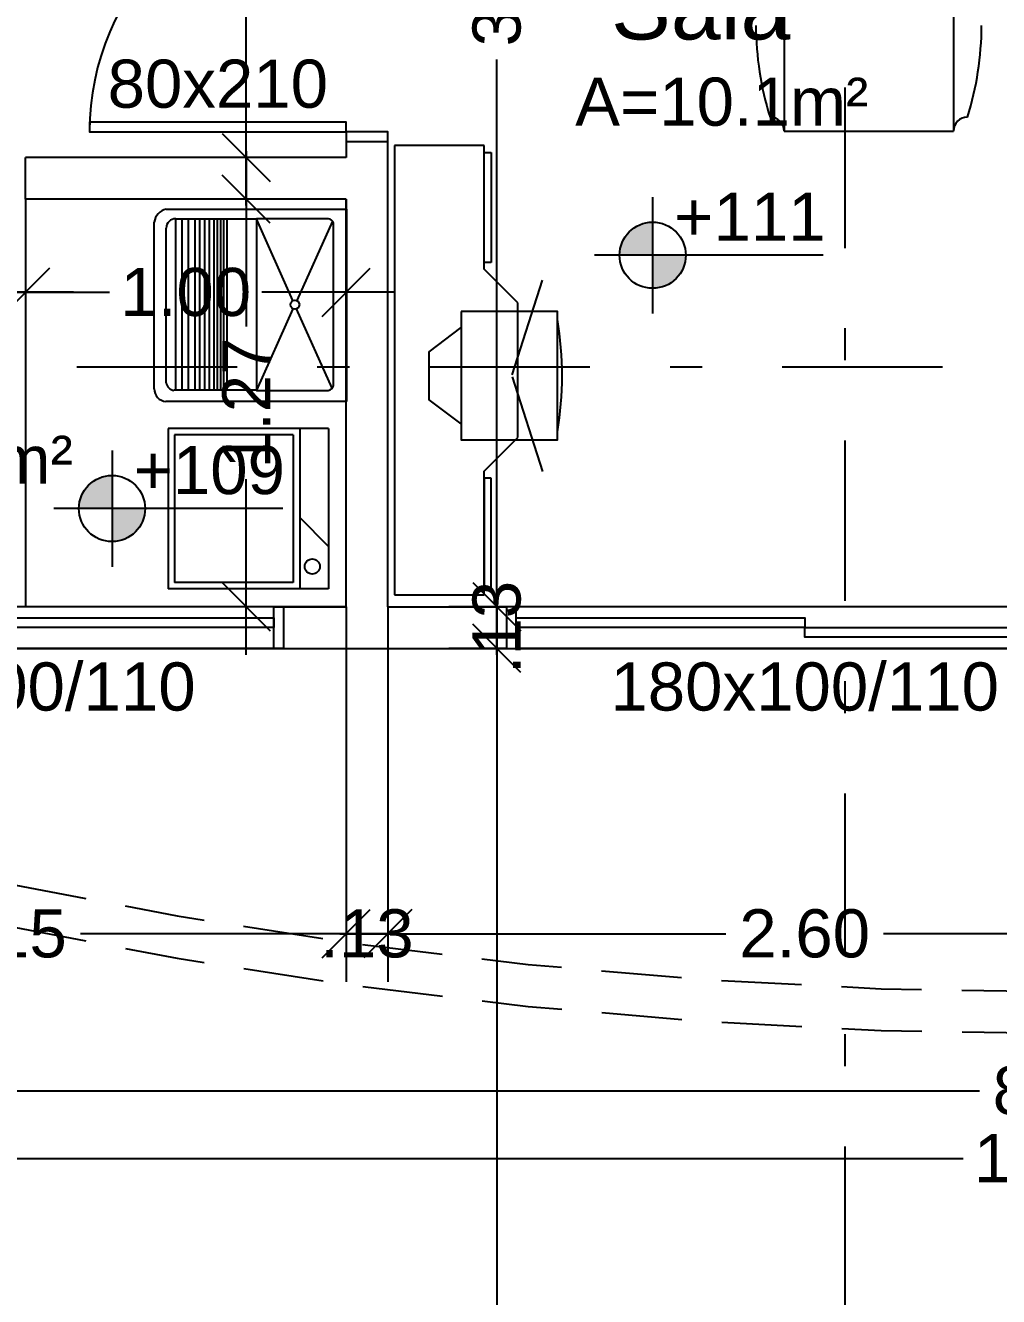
# Model space of a CAD drawing. Extents: x -120 to 1117, y 5 to 675.
# Drawn here: x 18.434 to 21.469, y 79.504 to 83.465 of the extents above; entities that cross this region are included whole.
import ezdxf
from ezdxf.enums import TextEntityAlignment as Align

# ---------------------------------------------------------------- set-up
doc = ezdxf.new("R2010")
doc.units = 0
doc.header["$MEASUREMENT"] = 0
doc.linetypes.add('DASHDOT', pattern=[1, 0.5, -0.25, 0, -0.25])
doc.linetypes.add('HIDDEN', pattern=[0.375, 0.25, -0.125])
doc.layers.get('0').update_dxf_attribs({"linetype": 'CONTINUOUS'})
doc.layers.get('DEFPOINTS').update_dxf_attribs({"linetype": 'CONTINUOUS'})
for name, color, linetype in [('cota', 1, 'CONTINUOUS'), ('janela-porta', 6, 'CONTINUOUS'), ('moveis', 253, 'CONTINUOUS'), ('nivel', 4, 'CONTINUOUS'), ('parede', 2, 'CONTINUOUS'), ('piso', 4, 'CONTINUOUS'), ('projecao', 4, 'HIDDEN'), ('texto', 7, 'CONTINUOUS'), ('vegetacao', 82, 'CONTINUOUS')]:
    doc.layers.add(name, color=color, linetype=linetype)
doc.styles.get("Standard").update_dxf_attribs({"font": 'arial.ttf'})
doc.dimstyles.new('cotass', dxfattribs={"dimtxt": 0.15, "dimasz": 0.15, "dimexe": 0.15, "dimexo": 0, "dimgap": 0.05, "dimtad": 0, "dimzin": 4, "dimdsep": 46, "dimtxsty": 'Standard', "dimblk": 'OBLIQUE', "dimcen": 0, "dimdle": 0.15, "dimclrd": 256, "dimclrt": 4, "dimadec": 0, "dimazin": 1, "dimtfac": 1, "dimtix": 1, "dimtofl": 0, "dimtmove": 0, "dimatfit": 3, "dimldrblk": 'OPEN30', "dimfxl": 0, "dimtolj": 1, "dimtzin": 0, "dimlwd": -1, "dimarcsym": 0})

# ---------------------------------------------------------------- blocks, each defined once
blk = doc.blocks.new('_Oblique')
at = {"color": 0, "linetype": 'ByBlock', "lineweight": -2}
blk.add_line((-0.5, -0.5), (0.5, 0.5), dxfattribs=at)
blk = doc.blocks.new('*D84')
at = {"layer": 'cota', "transparency": 16777216}
for p, q in [((19.9044, 85.7037), (19.9044, 83.8482)), ((19.9044, 81.5037), (19.9044, 83.3592))]:
    blk.add_line(p, q, dxfattribs=at)
at = {"layer": 'cota', "color": 0, "lineweight": -2, "transparency": 16777216}
for p, q in [((20.4743, 85.5537), (19.7544, 85.5537)), ((19.9343, 81.6537), (19.7544, 81.6537))]:
    blk.add_line(p, q, dxfattribs=at)
at = {"layer": 'DEFPOINTS', "color": 0, "transparency": 16777216}
for p in [(20.4743, 85.5537), (19.9044, 81.6537), (19.9343, 81.6537)]:
    blk.add_point(p, dxfattribs=at)
at = {"layer": 'cota', "transparency": 16777216, "xscale": 0.15, "yscale": 0.15, "zscale": 0.15}
for p, rotation in [((19.9044, 85.5537), 90), ((19.9044, 81.6537), 270)]:
    blk.add_blockref('_Oblique', p, dxfattribs=dict(at, rotation=rotation))
at = {"layer": 'cota', "color": 4, "transparency": 16777216, "insert": (19.9044, 83.6037), "char_height": 0.15, "attachment_point": 5, "rotation": 90}
blk.add_mtext('\\A1;3.90', dxfattribs=at)
blk = doc.blocks.new('_Open30')
at = {"color": 0, "linetype": 'ByBlock', "lineweight": -2}
for p, q in [((-1, 0.268), (0, 0)), ((0, 0), (-1, -0.268)), ((0, 0), (-1, 0))]:
    blk.add_line(p, q, dxfattribs=at)
blk = doc.blocks.new('*D85')
at = {"layer": 'cota', "transparency": 16777216}
for p, q in [((19.9044, 81.6537), (19.9044, 81.8037)), ((19.9044, 81.5237), (19.9044, 81.3737))]:
    blk.add_line(p, q, dxfattribs=at)
at = {"layer": 'cota', "color": 0, "lineweight": -2, "transparency": 16777216}
for p, q in [((19.9343, 81.6537), (19.7544, 81.6537)), ((19.9343, 81.5237), (19.7544, 81.5237))]:
    blk.add_line(p, q, dxfattribs=at)
at = {"layer": 'DEFPOINTS', "color": 0, "transparency": 16777216}
for p in [(19.9343, 81.6537), (19.9044, 81.5237), (19.9343, 81.5237)]:
    blk.add_point(p, dxfattribs=at)
at = {"layer": 'cota', "transparency": 16777216, "xscale": 0.15, "yscale": 0.15, "zscale": 0.15}
for p, rotation in [((19.9044, 81.6537), 270), ((19.9044, 81.5237), 90)]:
    blk.add_blockref('_Oblique', p, dxfattribs=dict(at, rotation=rotation))
at = {"layer": 'cota', "color": 4, "transparency": 16777216, "insert": (19.9044, 81.5887), "char_height": 0.15, "attachment_point": 5, "rotation": 90}
blk.add_mtext('\\A1;.13', dxfattribs=at)
blk = doc.blocks.new('*D86')
at = {"layer": 'cota', "transparency": 16777216}
for p, q in [((19.9044, 81.6737), (19.9044, 78.9683)), ((19.9044, 75.7737), (19.9044, 78.4791))]:
    blk.add_line(p, q, dxfattribs=at)
at = {"layer": 'cota', "color": 0, "lineweight": -2, "transparency": 16777216}
for p, q in [((19.9343, 81.5237), (19.7544, 81.5237)), ((20.0843, 75.9237), (19.7544, 75.9237))]:
    blk.add_line(p, q, dxfattribs=at)
at = {"layer": 'DEFPOINTS', "color": 0, "transparency": 16777216}
for p in [(19.9343, 81.5237), (19.9044, 75.9237), (20.0843, 75.9237)]:
    blk.add_point(p, dxfattribs=at)
at = {"layer": 'cota', "transparency": 16777216, "xscale": 0.15, "yscale": 0.15, "zscale": 0.15}
for p, rotation in [((19.9044, 81.5237), 90), ((19.9044, 75.9237), 270)]:
    blk.add_blockref('_Oblique', p, dxfattribs=dict(at, rotation=rotation))
at = {"layer": 'cota', "color": 4, "transparency": 16777216, "insert": (19.9044, 78.7237), "char_height": 0.15, "attachment_point": 5, "rotation": 90}
blk.add_mtext('\\A1;5.60', dxfattribs=at)
blk = doc.blocks.new('*D137')
at = {"layer": 'cota', "color": 0, "lineweight": -2, "transparency": 16777216}
for p, q in [((12.7193, 80.9237), (12.7193, 79.784)), ((30.5894, 80.9237), (30.5894, 79.784))]:
    blk.add_line(p, q, dxfattribs=at)
at = {"layer": 'cota', "transparency": 16777216}
for p, q in [((12.5693, 79.934), (21.3583, 79.934)), ((30.7394, 79.934), (21.9504, 79.934))]:
    blk.add_line(p, q, dxfattribs=at)
at = {"layer": 'DEFPOINTS', "color": 0, "transparency": 16777216}
for p in [(12.7193, 80.9237), (30.5894, 80.9237), (30.5894, 79.934)]:
    blk.add_point(p, dxfattribs=at)
at = {"layer": 'cota', "transparency": 16777216, "xscale": 0.15, "yscale": 0.15, "zscale": 0.15, "rotation": 180}
blk.add_blockref('_Oblique', (12.7193, 79.934), dxfattribs=at)
at = {"layer": 'cota', "transparency": 16777216, "xscale": 0.15, "yscale": 0.15, "zscale": 0.15}
blk.add_blockref('_Oblique', (30.5894, 79.934), dxfattribs=at)
at = {"layer": 'cota', "color": 4, "transparency": 16777216, "insert": (21.6544, 79.934), "char_height": 0.15, "attachment_point": 5}
blk.add_mtext('\\A1;17.87', dxfattribs=at)
blk = doc.blocks.new('*D143')
at = {"layer": 'cota', "color": 0, "lineweight": -2, "transparency": 16777216}
for p, q in [((19.4343, 81.6537), (19.4343, 80.4845)), ((17.2843, 80.9237), (17.2843, 80.4845))]:
    blk.add_line(p, q, dxfattribs=at)
at = {"layer": 'cota', "transparency": 16777216}
for p, q in [((17.1343, 80.6345), (18.1127, 80.6345)), ((19.5843, 80.6345), (18.606, 80.6345))]:
    blk.add_line(p, q, dxfattribs=at)
at = {"layer": 'DEFPOINTS', "color": 0, "transparency": 16777216}
for p in [(19.4343, 81.6537), (17.2843, 80.9237), (19.4343, 80.6345)]:
    blk.add_point(p, dxfattribs=at)
at = {"layer": 'cota', "transparency": 16777216, "xscale": 0.15, "yscale": 0.15, "zscale": 0.15, "rotation": 180}
blk.add_blockref('_Oblique', (17.2843, 80.6345), dxfattribs=at)
at = {"layer": 'cota', "transparency": 16777216, "xscale": 0.15, "yscale": 0.15, "zscale": 0.15}
blk.add_blockref('_Oblique', (19.4343, 80.6345), dxfattribs=at)
at = {"layer": 'cota', "color": 4, "transparency": 16777216, "insert": (18.3593, 80.6345), "char_height": 0.15, "attachment_point": 5}
blk.add_mtext('\\A1;2.15', dxfattribs=at)
blk = doc.blocks.new('*D144')
at = {"layer": 'cota', "color": 0, "lineweight": -2, "transparency": 16777216}
for p, q in [((19.4343, 81.6537), (19.4343, 80.4845)), ((19.5643, 81.6537), (19.5643, 80.4845))]:
    blk.add_line(p, q, dxfattribs=at)
at = {"layer": 'cota', "transparency": 16777216}
for p, q in [((19.4343, 80.6345), (19.2843, 80.6345)), ((19.5643, 80.6345), (19.7143, 80.6345))]:
    blk.add_line(p, q, dxfattribs=at)
at = {"layer": 'DEFPOINTS', "color": 0, "transparency": 16777216}
for p in [(19.4343, 81.6537), (19.5643, 81.6537), (19.5643, 80.6345)]:
    blk.add_point(p, dxfattribs=at)
at = {"layer": 'cota', "transparency": 16777216, "xscale": 0.15, "yscale": 0.15, "zscale": 0.15}
blk.add_blockref('_Oblique', (19.4343, 80.6345), dxfattribs=at)
at = {"layer": 'cota', "transparency": 16777216, "xscale": 0.15, "yscale": 0.15, "zscale": 0.15, "rotation": 180}
blk.add_blockref('_Oblique', (19.5643, 80.6345), dxfattribs=at)
at = {"layer": 'cota', "color": 4, "transparency": 16777216, "insert": (19.4993, 80.6345), "char_height": 0.15, "attachment_point": 5}
blk.add_mtext('\\A1;.13', dxfattribs=at)
blk = doc.blocks.new('*D145')
at = {"layer": 'cota', "color": 0, "lineweight": -2, "transparency": 16777216}
for p, q in [((19.5643, 81.6537), (19.5643, 80.4845)), ((22.1643, 81.6537), (22.1643, 80.4845))]:
    blk.add_line(p, q, dxfattribs=at)
at = {"layer": 'cota', "transparency": 16777216}
for p, q in [((19.4143, 80.6345), (20.6185, 80.6345)), ((22.3143, 80.6345), (21.1102, 80.6345))]:
    blk.add_line(p, q, dxfattribs=at)
at = {"layer": 'DEFPOINTS', "color": 0, "transparency": 16777216}
for p in [(19.5643, 81.6537), (22.1643, 81.6537), (22.1643, 80.6345)]:
    blk.add_point(p, dxfattribs=at)
at = {"layer": 'cota', "transparency": 16777216, "xscale": 0.15, "yscale": 0.15, "zscale": 0.15, "rotation": 180}
blk.add_blockref('_Oblique', (19.5643, 80.6345), dxfattribs=at)
at = {"layer": 'cota', "transparency": 16777216, "xscale": 0.15, "yscale": 0.15, "zscale": 0.15}
blk.add_blockref('_Oblique', (22.1643, 80.6345), dxfattribs=at)
at = {"layer": 'cota', "color": 4, "transparency": 16777216, "insert": (20.8643, 80.6345), "char_height": 0.15, "attachment_point": 5}
blk.add_mtext('\\A1;2.60', dxfattribs=at)
blk = doc.blocks.new('*D156')
at = {"layer": 'cota', "color": 0, "lineweight": -2, "transparency": 16777216}
for p, q in [((17.2843, 80.9237), (17.2843, 79.9952)), ((26.0244, 80.9237), (26.0244, 79.9952))]:
    blk.add_line(p, q, dxfattribs=at)
at = {"layer": 'cota', "transparency": 16777216}
for p, q in [((17.1343, 80.1452), (21.4097, 80.1452)), ((26.1744, 80.1452), (21.899, 80.1452))]:
    blk.add_line(p, q, dxfattribs=at)
at = {"layer": 'DEFPOINTS', "color": 0, "transparency": 16777216}
for p in [(17.2843, 80.9237), (26.0244, 80.9237), (26.0244, 80.1452)]:
    blk.add_point(p, dxfattribs=at)
at = {"layer": 'cota', "transparency": 16777216, "xscale": 0.15, "yscale": 0.15, "zscale": 0.15, "rotation": 180}
blk.add_blockref('_Oblique', (17.2843, 80.1452), dxfattribs=at)
at = {"layer": 'cota', "transparency": 16777216, "xscale": 0.15, "yscale": 0.15, "zscale": 0.15}
blk.add_blockref('_Oblique', (26.0244, 80.1452), dxfattribs=at)
at = {"layer": 'cota', "color": 4, "transparency": 16777216, "insert": (21.6544, 80.1452), "char_height": 0.15, "attachment_point": 5}
blk.add_mtext('\\A1;8.74', dxfattribs=at)
blk = doc.blocks.new('*D247')
at = {"layer": 'cota', "color": 0, "lineweight": -2, "transparency": 16777216}
for p, q in [((18.4343, 82.9237), (18.4343, 82.4836)), ((19.4343, 82.9237), (19.4343, 82.4836))]:
    blk.add_line(p, q, dxfattribs=at)
at = {"layer": 'cota', "transparency": 16777216}
for p, q in [((18.2843, 82.6336), (18.6968, 82.6336)), ((19.5843, 82.6336), (19.1718, 82.6336))]:
    blk.add_line(p, q, dxfattribs=at)
at = {"layer": 'DEFPOINTS', "color": 0, "transparency": 16777216}
for p in [(18.4343, 82.9237), (19.4343, 82.9237), (19.4343, 82.6336)]:
    blk.add_point(p, dxfattribs=at)
at = {"layer": 'cota', "transparency": 16777216, "xscale": 0.15, "yscale": 0.15, "zscale": 0.15, "rotation": 180}
blk.add_blockref('_Oblique', (18.4343, 82.6336), dxfattribs=at)
at = {"layer": 'cota', "transparency": 16777216, "xscale": 0.15, "yscale": 0.15, "zscale": 0.15}
blk.add_blockref('_Oblique', (19.4343, 82.6336), dxfattribs=at)
at = {"layer": 'cota', "color": 4, "transparency": 16777216, "insert": (18.9343, 82.6336), "char_height": 0.15, "attachment_point": 5}
blk.add_mtext('\\A1;1.00', dxfattribs=at)
blk = doc.blocks.new('*D248')
at = {"layer": 'cota', "color": 0, "lineweight": -2, "transparency": 16777216}
for p, q in [((17.2843, 82.9237), (17.2843, 82.4836)), ((18.4343, 82.9237), (18.4343, 82.4836))]:
    blk.add_line(p, q, dxfattribs=at)
at = {"layer": 'cota', "transparency": 16777216}
for p, q in [((17.1343, 82.6336), (17.621, 82.6336)), ((18.5843, 82.6336), (18.0977, 82.6336))]:
    blk.add_line(p, q, dxfattribs=at)
at = {"layer": 'DEFPOINTS', "color": 0, "transparency": 16777216}
for p in [(17.2843, 82.9237), (18.4343, 82.9237), (17.2843, 82.6336)]:
    blk.add_point(p, dxfattribs=at)
at = {"layer": 'cota', "transparency": 16777216, "xscale": 0.15, "yscale": 0.15, "zscale": 0.15, "rotation": 180}
blk.add_blockref('_Oblique', (17.2843, 82.6336), dxfattribs=at)
at = {"layer": 'cota', "transparency": 16777216, "xscale": 0.15, "yscale": 0.15, "zscale": 0.15}
blk.add_blockref('_Oblique', (18.4343, 82.6336), dxfattribs=at)
at = {"layer": 'cota', "color": 4, "transparency": 16777216, "insert": (17.8593, 82.6336), "char_height": 0.15, "attachment_point": 5}
blk.add_mtext('\\A1;1.15', dxfattribs=at)
blk = doc.blocks.new('*D249')
at = {"layer": 'cota', "transparency": 16777216}
for p, q in [((19.123, 83.0737), (19.123, 82.5265)), ((19.123, 81.5037), (19.123, 82.0509))]:
    blk.add_line(p, q, dxfattribs=at)
at = {"layer": 'cota', "color": 0, "lineweight": -2, "transparency": 16777216}
for p, q in [((19.4343, 82.9237), (18.973, 82.9237)), ((19.4343, 81.6537), (18.973, 81.6537))]:
    blk.add_line(p, q, dxfattribs=at)
at = {"layer": 'DEFPOINTS', "color": 0, "transparency": 16777216}
for p in [(19.123, 82.9237), (19.4343, 82.9237), (19.4343, 81.6537)]:
    blk.add_point(p, dxfattribs=at)
at = {"layer": 'cota', "transparency": 16777216, "xscale": 0.15, "yscale": 0.15, "zscale": 0.15}
for p, rotation in [((19.123, 82.9237), 90), ((19.123, 81.6537), 270)]:
    blk.add_blockref('_Oblique', p, dxfattribs=dict(at, rotation=rotation))
at = {"layer": 'cota', "color": 4, "transparency": 16777216, "insert": (19.123, 82.2887), "char_height": 0.15, "attachment_point": 5, "rotation": 90}
blk.add_mtext('\\A1;1.27', dxfattribs=at)
blk = doc.blocks.new('*D251')
at = {"layer": 'cota', "transparency": 16777216}
for p, q in [((19.123, 85.7037), (19.123, 84.5495)), ((19.123, 82.9037), (19.123, 84.0579))]:
    blk.add_line(p, q, dxfattribs=at)
at = {"layer": 'cota', "color": 0, "lineweight": -2, "transparency": 16777216}
for p, q in [((19.4343, 85.5537), (18.973, 85.5537)), ((19.4343, 83.0537), (18.973, 83.0537))]:
    blk.add_line(p, q, dxfattribs=at)
at = {"layer": 'DEFPOINTS', "color": 0, "transparency": 16777216}
for p in [(19.123, 85.5537), (19.4343, 85.5537), (19.4343, 83.0537)]:
    blk.add_point(p, dxfattribs=at)
at = {"layer": 'cota', "transparency": 16777216, "xscale": 0.15, "yscale": 0.15, "zscale": 0.15}
for p, rotation in [((19.123, 85.5537), 90), ((19.123, 83.0537), 270)]:
    blk.add_blockref('_Oblique', p, dxfattribs=dict(at, rotation=rotation))
at = {"layer": 'cota', "color": 4, "transparency": 16777216, "insert": (19.123, 84.3037), "char_height": 0.15, "attachment_point": 5, "rotation": 90}
blk.add_mtext('\\A1;2.50', dxfattribs=at)
blk = doc.blocks.new('NIVEL')
at = {"layer": 'nivel'}
h = blk.add_hatch(color=256, dxfattribs=at)
h.paths.add_polyline_path([(0, 0.1375, 0.414214), (-0.1375, 0), (0, 0)])
h.paths.add_polyline_path([(0, 0), (0, -0.1375, 0.414214), (0.1375, 0)])
for p, q in [((0, 0.2417), (0, -0.2417)), ((0.7095, 0), (-0.2418, 0))]:
    blk.add_line(p, q, dxfattribs=at)
blk.add_circle((0, 0), 0.1375, dxfattribs=at)

msp = doc.modelspace()

# ---------------------------------------------------------------- hatches: boundary and pattern name
at = {"layer": 'vegetacao'}
h = msp.add_hatch(dxfattribs=at)
h.set_pattern_fill('ANGLE', color=256, scale=2, style=0)
h.set_pattern_definition([(0, (0, 0), (0, 0.55), [0.4, -0.15]), (90, (0, 0), (-0.55, 3e-17), [0.4, -0.15])])
edge = h.paths.add_edge_path()
edge.add_line((33.5894, 75.9237), (33.5894, 116.2837))
edge.add_line((33.5894, 116.2837), (9.8693, 116.2837))
edge.add_line((9.8693, 116.2837), (9.8693, 110.2837))
edge.add_line((9.8693, 110.2837), (27.5894, 110.2837))
edge.add_arc((27.5894, 107.2837), 3, 0, 90, ccw=False)
edge.add_line((30.5894, 107.2837), (30.5894, 75.9237))
edge.add_line((30.5894, 75.9237), (33.5894, 75.9237))
edge = h.paths.add_edge_path(flags=17)
edge.add_line((27.3693, 110.2837), (27.5894, 110.2837))
edge.add_arc((27.5894, 107.2837), 3, 0, 90, ccw=False)
edge.add_line((30.5894, 107.2837), (30.5894, 93.8737))
edge.add_line((30.5894, 93.8737), (24.8993, 93.8737))
edge.add_line((24.8993, 93.8737), (24.8993, 91.5437))
edge.add_line((24.8993, 91.5437), (22.8493, 91.5437))
edge.add_line((22.8493, 91.5437), (22.8493, 95.2856))
edge.add_line((22.8493, 95.2856), (27.8493, 95.2856))
edge.add_line((27.8493, 95.2856), (27.8493, 97.7856))
edge.add_line((27.8493, 97.7856), (27.2544, 97.7856))
edge.add_line((27.2544, 97.7856), (27.2544, 105.2837))
edge.add_line((27.2544, 105.2837), (27.3693, 105.2837))
edge.add_line((27.3693, 105.2837), (27.3693, 110.2837))
h.paths.add_polyline_path([(22.8493, 95.2856), (22.8493, 97.7856), (27.8493, 97.7856), (27.8493, 95.2856)], flags=16)
h.paths.add_polyline_path([(22.2544, 97.7856), (22.2544, 100.2856), (27.2544, 100.2856), (27.2544, 97.7856)], flags=17)
h.paths.add_polyline_path([(22.2544, 100.2856), (22.2544, 102.7856), (27.2544, 102.7856), (27.2544, 100.2856)], flags=17)
h.paths.add_polyline_path([(22.2544, 102.7856), (22.2544, 105.2856), (27.2544, 105.2856), (27.2544, 102.7856)], flags=17)
h.paths.add_polyline_path([(27.3693, 105.2837), (24.8693, 105.2837), (24.8693, 110.2837), (27.3693, 110.2837)], flags=16)
h.paths.add_polyline_path([(24.8693, 105.2837), (22.3693, 105.2837), (22.3693, 110.2837), (24.8693, 110.2837)], flags=17)
h.paths.add_polyline_path([(22.3693, 105.2837), (19.8693, 105.2837), (19.8693, 110.2837), (22.3693, 110.2837)], flags=17)
h.paths.add_polyline_path([(19.8693, 105.2837), (17.3693, 105.2837), (17.3693, 110.2837), (19.8693, 110.2837)], flags=17)
h.paths.add_polyline_path([(17.3693, 105.2837), (14.8693, 105.2837), (14.8693, 110.2837), (17.3693, 110.2837)], flags=17)
h.paths.add_polyline_path([(14.8693, 105.2837), (12.3693, 105.2837), (12.3693, 110.2837), (14.8693, 110.2837)], flags=17)

# ---------------------------------------------------------------- linework, layer by layer
at = {"layer": 'cota', "color": 6, "linetype": 'DASHDOT'}
for points in [[(20.9894, 121.7715), (20.9894, 71.6909)], [(34.4945, 82.4), (9.2071, 82.4)]]:
    msp.add_lwpolyline(points, dxfattribs=at)
at = {"layer": 'janela-porta', "color": 6, "linetype": 'Continuous'}
for p, q in [((19.2093, 81.6537), (17.5093, 81.6537)), ((21.7643, 81.6537), (19.9643, 81.6537)), ((19.2093, 81.5237), (17.5093, 81.5237)), ((21.7643, 81.5237), (19.9643, 81.5237))]:
    msp.add_line(p, q, dxfattribs=at)
for points in [[(19.4343, 83.1337), (19.4343, 83.1637), (18.6343, 83.1637), (18.6343, 83.1337), (19.4343, 83.1337)], [(19.2093, 81.5887), (18.3593, 81.5887), (18.3593, 81.6187), (19.2093, 81.6187), (19.2093, 81.5887)], [(19.9643, 81.6187), (20.8643, 81.6187), (20.8643, 81.5887), (19.9643, 81.5887), (19.9643, 81.6187)], [(20.8643, 81.5887), (21.7643, 81.5887), (21.7643, 81.5587), (20.8643, 81.5587), (20.8643, 81.5887)]]:
    msp.add_lwpolyline(points, close=True, dxfattribs=at)
for points in [[(19.5643, 83.1037), (19.5643, 83.1337), (19.4343, 83.1337), (19.4343, 83.1037)], [(19.2393, 81.5237), (19.2093, 81.5237), (19.2093, 81.6537), (19.2393, 81.6537)], [(19.9343, 81.5237), (19.9643, 81.5237), (19.9643, 81.6537), (19.9343, 81.6537)]]:
    msp.add_lwpolyline(points, dxfattribs=at)
msp.add_arc((19.4343, 83.1337), 0.8, 90, 180, dxfattribs=at)
at = {"layer": 'moveis'}
for p, q in [((20.8002, 83.5972), (20.8002, 83.1354)), ((21.328, 83.5972), (21.328, 83.1354)), ((20.8002, 83.1354), (21.328, 83.1354)), ((19.8652, 83.0906), (19.5853, 83.0906)), ((19.5853, 83.0906), (19.5853, 81.6906)), ((19.8652, 82.7056), (19.8652, 83.0906)), ((19.8652, 82.7266), (19.8652, 83.0696)), ((19.8652, 83.0696), (19.8862, 83.0696)), ((19.8862, 83.0696), (19.8862, 82.7266)), ((18.8735, 82.8929), (19.4358, 82.8929)), ((19.4358, 82.8929), (19.4358, 82.2929)), ((18.8358, 82.3327), (18.8358, 82.8521)), ((18.9033, 82.328), (18.9033, 82.8625)), ((18.9233, 82.328), (18.9233, 82.8625)), ((18.9433, 82.328), (18.9433, 82.8625)), ((18.9633, 82.328), (18.9633, 82.8625)), ((18.9783, 82.328), (18.9783, 82.8625)), ((18.9933, 82.328), (18.9933, 82.8625)), ((19.0083, 82.328), (19.0083, 82.8625)), ((19.0233, 82.328), (19.0233, 82.8625)), ((19.0333, 82.328), (19.0333, 82.8625)), ((19.0433, 82.328), (19.0433, 82.8625)), ((19.0533, 82.328), (19.0533, 82.8625)), ((19.0633, 82.328), (19.0633, 82.8625)), ((19.2687, 82.6081), (19.1544, 82.8625)), ((19.3914, 82.8556), (19.2802, 82.6079)), ((19.8862, 82.7266), (19.8652, 82.7266)), ((19.9703, 82.6006), (19.8652, 82.7056)), ((19.9522, 82.3761), (20.0466, 82.6712)), ((19.2687, 82.5824), (19.1544, 82.328)), ((19.3913, 82.3352), (19.2801, 82.5825)), ((19.9703, 82.1806), (19.9703, 82.6006)), ((19.9522, 82.3705), (20.0466, 82.0754)), ((19.4358, 82.2929), (18.8726, 82.2929)), ((19.3797, 82.2095), (18.8797, 82.2095)), ((18.8797, 82.2095), (18.8797, 81.7095)), ((19.3797, 82.2095), (19.3797, 81.7095)), ((19.2697, 82.1894), (18.8997, 82.1894)), ((18.8997, 82.1894), (18.8997, 81.7295)), ((19.8652, 82.0756), (19.9703, 82.1806)), ((19.8652, 81.6906), (19.8652, 82.0756)), ((19.8652, 82.0546), (19.8652, 81.7116)), ((19.8862, 82.0546), (19.8652, 82.0546)), ((19.8862, 81.7116), (19.8862, 82.0546)), ((19.3797, 81.8415), (19.2898, 81.9315)), ((19.3797, 81.7095), (18.8797, 81.7095)), ((19.2697, 81.7295), (18.8997, 81.7295)), ((19.8652, 81.7116), (19.8862, 81.7116)), ((19.5853, 81.6906), (19.8652, 81.6906))]:
    msp.add_line(p, q, dxfattribs=at)
for points in [[(19.1544, 82.8625), (19.1544, 82.328), (18.8976, 82.328)], [(18.9023, 82.8625), (19.1544, 82.8625)], [(19.1544, 82.8625), (19.1544, 82.3279), (19.3788, 82.3279)], [(19.3793, 82.8625), (19.1544, 82.8625)], [(19.3945, 82.3428), (19.3945, 82.8487)], [(18.8733, 82.3511), (18.8733, 82.8334)], [(19.7931, 82.2233), (19.6931, 82.2983), (19.6931, 82.4483), (19.7931, 82.5233)], [(19.2898, 82.2095), (19.2898, 81.7095)], [(19.2697, 82.1894), (19.2697, 81.7295)]]:
    msp.add_lwpolyline(points, dxfattribs=at)
msp.add_lwpolyline([(19.7931, 82.5733), (19.7931, 82.1733), (20.0931, 82.1733), (20.0931, 82.5733), (19.7931, 82.5733)], close=True, dxfattribs=at)
for centre, radius in [((19.2745, 82.5952), 0.014), ((19.3289, 81.7789), 0.0235)]:
    msp.add_circle(centre, radius, dxfattribs=at)
for centre, radius, start, end in [((21.6824, 83.4682), 0.9702, 180.1723, 197.3183), ((20.4458, 83.4682), 0.9702, 342.6816, 359.8278), ((20.7562, 83.1354), 0.044, 0.003, 90), ((21.372, 83.1354), 0.044, 90, 179.9969), ((18.884, 82.8452), 0.0487, 102.4292, 171.6035), ((18.9019, 82.834), 0.0285, 87.0729, 181.0669), ((19.3772, 82.8449), 0.0177, 12.1026, 83.8845), ((19.0603, 82.3733), 1.0475, 350.3828, 9.6172), ((18.8758, 82.3328), 0.04, 180.092, 265.5284), ((18.9003, 82.3551), 0.0273, 188.11, 264.3155), ((19.3764, 82.3461), 0.0184, 277.0184, 350.5046)]:
    msp.add_arc(centre, radius, start, end, dxfattribs=at)
at = {"layer": 'parede'}
for p, q in [((19.4343, 83.1037), (19.4343, 83.0537)), ((19.4343, 83.1037), (19.5643, 83.1037)), ((19.5643, 81.6537), (19.5643, 83.1037)), ((19.4343, 83.0537), (18.4343, 83.0537)), ((18.4343, 82.9237), (18.4343, 83.0537)), ((19.4343, 82.9237), (18.4343, 82.9237)), ((19.4343, 81.6537), (19.4343, 82.9237)), ((19.2393, 81.6537), (19.4343, 81.6537)), ((19.2393, 81.6537), (19.2393, 81.5237)), ((19.5643, 81.6537), (19.9343, 81.6537)), ((19.9343, 81.6537), (19.9343, 81.5237)), ((19.2393, 81.5237), (19.9343, 81.5237))]:
    msp.add_line(p, q, dxfattribs=at)
at = {"layer": 'piso'}
for p, q in [((18.4343, 82.9237), (18.4343, 81.6537)), ((19.9343, 81.5237), (21.7943, 81.5237))]:
    msp.add_line(p, q, dxfattribs=at)
msp.add_lwpolyline([(33.5894, 116.2837), (33.5894, 75.9237), (13.0894, 75.9237), (13.0894, 78.5837), (12.2193, 78.5837), (12.2193, 93.7437), (12.7193, 93.7437), (12.7193, 80.9237), (17.2843, 80.9237), (17.2843, 81.5237), (26.0244, 81.5237), (26.0244, 80.9237), (26.0244, 80.9237), (30.5894, 80.9237), (30.5894, 93.8737), (24.8993, 93.8737), (24.8993, 91.5437), (22.8493, 91.5437), (22.8493, 96.0037), (9.8693, 96.0037), (9.8693, 105.2837)], dxfattribs=at)
at = {"layer": 'projecao'}
for radius, start, end in [(16.0842, 254.23479, 285.7652), (16.2142, 254.36444, 285.63556)]:
    msp.add_arc((21.6544, 96.5379), radius, start, end, dxfattribs=at)

# ---------------------------------------------------------------- block references
at = {"layer": 'nivel', "xscale": 0.75, "yscale": 0.75, "zscale": 0.75}
for p in [(20.3901, 82.749), (18.7044, 81.9595)]:
    msp.add_blockref('NIVEL', p, dxfattribs=at)

# ---------------------------------------------------------------- texts
at = {"layer": 'texto'}
for s, height, p in [('Sala', 0.2, (20.54, 83.3615)), ('80x210', 0.15, (19.0343, 83.1637)), ('A=10.1m²', 0.15, (20.6057, 83.1077)), ('+111', 0.15, (20.6933, 82.749)), ('A=1.3m²', 0.15, (18.1834, 81.9917)), ('+109', 0.15, (19.0076, 81.9595)), ('180x100/110', 0.15, (18.3593, 81.2849)), ('180x100/110', 0.15, (20.8643, 81.2849))]:
    msp.add_text(s, height=height, dxfattribs=at).set_placement(p, align=Align.BOTTOM_CENTER)

# ---------------------------------------------------------------- dimensions: what is measured, and where the dimension line sits
at = {"layer": 'cota'}
for base, p1, p2, picture, middle in [((19.123, 85.5537), (19.4343, 83.0537), (19.4343, 85.5537), '*D251', (19.123, 84.3037)), ((19.123, 82.9237), (19.4343, 81.6537), (19.4343, 82.9237), '*D249', (19.123, 82.2887))]:
    dim = msp.add_linear_dim(base=base, p1=p1, p2=p2, angle=90, dimstyle='cotass', dxfattribs=at)
    dim.commit()
    dim.dimension.update_dxf_attribs({"geometry": picture, "text_midpoint": middle})
for base, p1, p2, picture, middle in [((19.9044, 81.6537), (20.4743, 85.5537), (19.9343, 81.6537), '*D84', (19.9044, 83.6037)), ((19.9044, 81.5237), (19.9343, 81.6537), (19.9343, 81.5237), '*D85', (19.9044, 81.5887)), ((19.9044, 75.9237), (19.9343, 81.5237), (20.0843, 75.9237), '*D86', (19.9044, 78.7237))]:
    dim = msp.add_linear_dim(base=base, p1=p1, p2=p2, angle=90, dimstyle='cotass', override={"dimtmove": 1}, dxfattribs=at)
    dim.commit()
    dim.dimension.update_dxf_attribs({"geometry": picture, "text_midpoint": middle})
for base, p1, p2, picture, middle in [((17.2843, 82.6336), (18.4343, 82.9237), (17.2843, 82.9237), '*D248', (17.8593, 82.6336)), ((19.4343, 82.6336), (18.4343, 82.9237), (19.4343, 82.9237), '*D247', (18.9343, 82.6336)), ((30.5894, 79.934), (12.7193, 80.9237), (30.5894, 80.9237), '*D137', (21.6544, 79.934)), ((26.0244, 80.1452), (17.2843, 80.9237), (26.0244, 80.9237), '*D156', (21.6544, 80.1452))]:
    dim = msp.add_linear_dim(base=base, p1=p1, p2=p2, dimstyle='cotass', dxfattribs=at)
    dim.commit()
    dim.dimension.update_dxf_attribs({"geometry": picture, "text_midpoint": middle})
for base, p1, p2, picture, middle in [((19.4343, 80.6345), (17.2843, 80.9237), (19.4343, 81.6537), '*D143', (18.3593, 80.6345)), ((19.5643, 80.6345), (19.4343, 81.6537), (19.5643, 81.6537), '*D144', (19.4993, 80.6345)), ((22.1643, 80.6345), (19.5643, 81.6537), (22.1643, 81.6537), '*D145', (20.8643, 80.6345))]:
    dim = msp.add_linear_dim(base=base, p1=p1, p2=p2, dimstyle='cotass', override={"dimtmove": 1}, dxfattribs=at)
    dim.commit()
    dim.dimension.update_dxf_attribs({"geometry": picture, "text_midpoint": middle})

doc.saveas('drawing.dxf')
